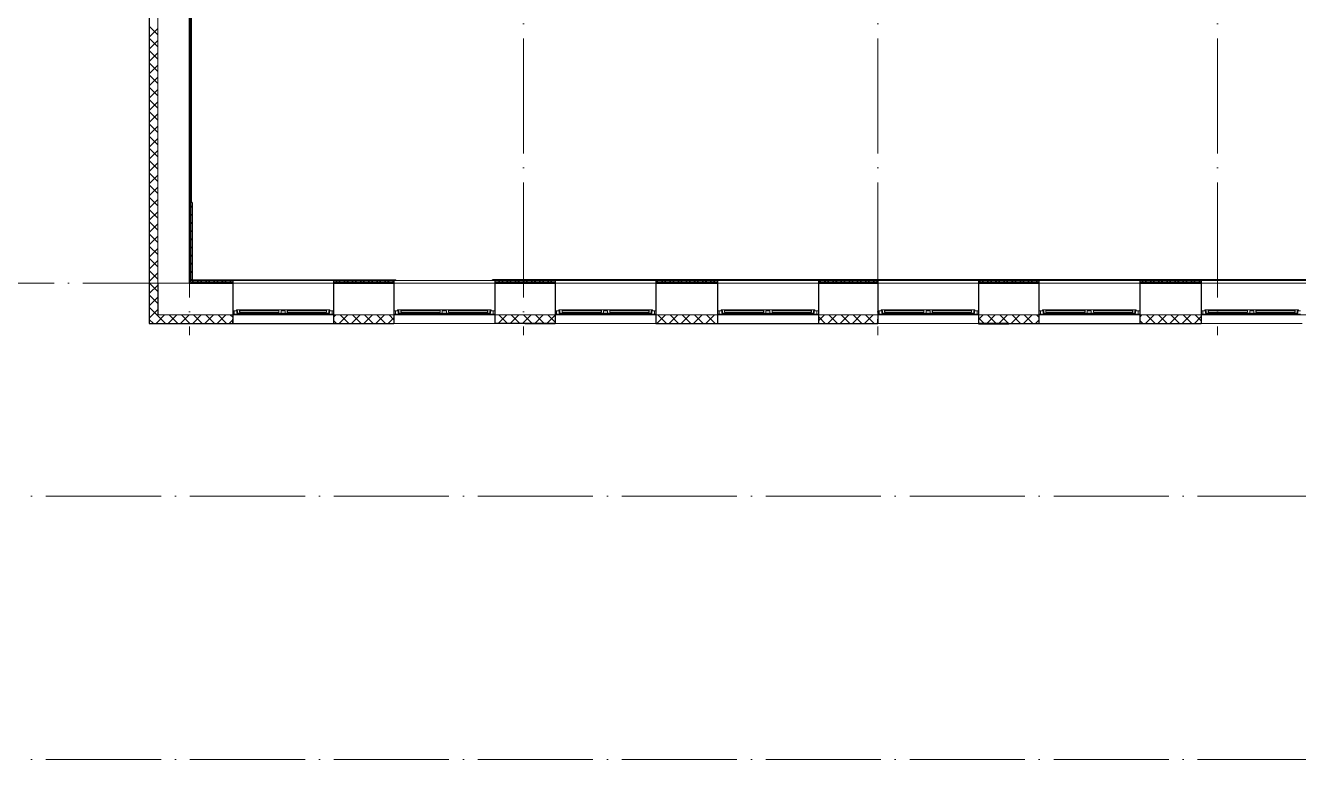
# Model space of a CAD drawing. Header units: millimetres. Extents: x -1073752 to 1436911, y -1379358 to 94781.
# Drawn here: x -1053952 to -1031845, y -999026 to -986282 of the extents above; entities that cross this region are included whole.
import ezdxf

# ---------------------------------------------------------------- set-up
doc = ezdxf.new("R2010")
doc.units = ezdxf.units.MM
doc.linetypes.add('ADSK_Линия сетки', pattern=[25, 20, -2.5, 0, -2.5])
for name, color, linetype, lineweight in [('_ Окна', 7, 'Continuous', 9), ('Ограждение', 252, 'Continuous', 9), ('Окна', 7, 'Continuous', 9), ('Оси', 252, 'Continuous', 9), ('Стены внутренние', 7, 'Continuous', 18), ('Стены наружные', 7, 'Continuous', 18), ('Стены штриховка', 7, 'Continuous', 9)]:
    doc.layers.add(name, color=color, linetype=linetype, lineweight=lineweight)

# ---------------------------------------------------------------- blocks, each defined once
blk = doc.blocks.new('2 этаж')
at = {"layer": '_ Окна', "color": 251, "true_color": 0x636466}
for p, q in [((108451, 16479), (108426, 16479)), ((108426, 16421), (108451, 16421)), ((108451, 16421), (108451, 16479)), ((108549, 16487), (108546, 16487)), ((108546, 16487), (108546, 16455)), ((108546, 16455), (108549, 16455)), ((109226, 16487), (108549, 16487)), ((108549, 16487), (108549, 16455)), ((108549, 16455), (108549, 16487)), ((108549, 16455), (109226, 16455)), ((109226, 16455), (109226, 16487)), ((109226, 16487), (109226, 16455)), ((109229, 16487), (109226, 16487)), ((109226, 16455), (109229, 16455)), ((109229, 16455), (109229, 16487)), ((109376, 16487), (109373, 16487)), ((109373, 16487), (109373, 16455)), ((109373, 16455), (109376, 16455)), ((110053, 16487), (109376, 16487)), ((109376, 16487), (109376, 16455)), ((109376, 16455), (109376, 16487)), ((109376, 16455), (110053, 16455)), ((110053, 16455), (110053, 16487)), ((110053, 16487), (110053, 16455)), ((110056, 16487), (110053, 16487)), ((110053, 16455), (110056, 16455)), ((110056, 16455), (110056, 16487)), ((110176, 16479), (110151, 16479)), ((110151, 16479), (110151, 16421)), ((110151, 16421), (110176, 16421)), ((111251, 16479), (111226, 16479)), ((111226, 16421), (111251, 16421)), ((111251, 16421), (111251, 16479)), ((111349, 16487), (111346, 16487)), ((111346, 16487), (111346, 16455)), ((111346, 16455), (111349, 16455)), ((112026, 16487), (111349, 16487)), ((111349, 16487), (111349, 16455)), ((111349, 16455), (111349, 16487)), ((111349, 16455), (112026, 16455)), ((112026, 16455), (112026, 16487)), ((112026, 16487), (112026, 16455)), ((112029, 16487), (112026, 16487)), ((112026, 16455), (112029, 16455)), ((112029, 16455), (112029, 16487)), ((112176, 16487), (112173, 16487)), ((112173, 16487), (112173, 16455)), ((112173, 16455), (112176, 16455)), ((112853, 16487), (112176, 16487)), ((112176, 16487), (112176, 16455)), ((112176, 16455), (112176, 16487)), ((112176, 16455), (112853, 16455)), ((112853, 16455), (112853, 16487)), ((112853, 16487), (112853, 16455)), ((112856, 16487), (112853, 16487)), ((112853, 16455), (112856, 16455)), ((112856, 16455), (112856, 16487)), ((112976, 16479), (112951, 16479)), ((112951, 16479), (112951, 16421)), ((112951, 16421), (112976, 16421)), ((114051, 16479), (114026, 16479)), ((114026, 16421), (114051, 16421)), ((114051, 16421), (114051, 16479)), ((114149, 16487), (114146, 16487)), ((114146, 16487), (114146, 16455)), ((114146, 16455), (114149, 16455)), ((114826, 16487), (114149, 16487)), ((114149, 16487), (114149, 16455)), ((114149, 16455), (114149, 16487)), ((114149, 16455), (114826, 16455)), ((114826, 16455), (114826, 16487)), ((114826, 16487), (114826, 16455)), ((114829, 16487), (114826, 16487)), ((114826, 16455), (114829, 16455)), ((114829, 16455), (114829, 16487)), ((114976, 16487), (114973, 16487)), ((114973, 16487), (114973, 16455)), ((114973, 16455), (114976, 16455)), ((115653, 16487), (114976, 16487)), ((114976, 16487), (114976, 16455)), ((114976, 16455), (114976, 16487)), ((114976, 16455), (115653, 16455)), ((115653, 16455), (115653, 16487)), ((115653, 16487), (115653, 16455)), ((115656, 16487), (115653, 16487)), ((115653, 16455), (115656, 16455)), ((115656, 16455), (115656, 16487)), ((115776, 16479), (115751, 16479)), ((115751, 16479), (115751, 16421)), ((115751, 16421), (115776, 16421)), ((116871, 16479), (116846, 16479)), ((116846, 16421), (116871, 16421)), ((116871, 16421), (116871, 16479)), ((116969, 16487), (116966, 16487)), ((116966, 16487), (116966, 16455)), ((116966, 16455), (116969, 16455)), ((117646, 16487), (116969, 16487)), ((116969, 16487), (116969, 16455)), ((116969, 16455), (116969, 16487)), ((116969, 16455), (117646, 16455)), ((117646, 16455), (117646, 16487)), ((117646, 16487), (117646, 16455)), ((117649, 16487), (117646, 16487)), ((117646, 16455), (117649, 16455)), ((117649, 16455), (117649, 16487)), ((117796, 16487), (117793, 16487)), ((117793, 16487), (117793, 16455)), ((117793, 16455), (117796, 16455)), ((118473, 16487), (117796, 16487)), ((117796, 16487), (117796, 16455)), ((117796, 16455), (117796, 16487)), ((117796, 16455), (118473, 16455)), ((118473, 16455), (118473, 16487)), ((118473, 16487), (118473, 16455)), ((118476, 16487), (118473, 16487)), ((118473, 16455), (118476, 16455)), ((118476, 16455), (118476, 16487)), ((118596, 16479), (118571, 16479)), ((118571, 16479), (118571, 16421)), ((118571, 16421), (118596, 16421)), ((119651, 16479), (119626, 16479)), ((119626, 16421), (119651, 16421)), ((119651, 16421), (119651, 16479)), ((119749, 16487), (119746, 16487)), ((119746, 16487), (119746, 16455)), ((119746, 16455), (119749, 16455)), ((120426, 16487), (119749, 16487)), ((119749, 16487), (119749, 16455)), ((119749, 16455), (119749, 16487)), ((119749, 16455), (120426, 16455)), ((120426, 16455), (120426, 16487)), ((120426, 16487), (120426, 16455)), ((120429, 16487), (120426, 16487)), ((120426, 16455), (120429, 16455)), ((120429, 16455), (120429, 16487)), ((120576, 16487), (120573, 16487)), ((120573, 16487), (120573, 16455)), ((120573, 16455), (120576, 16455)), ((121253, 16487), (120576, 16487)), ((120576, 16487), (120576, 16455)), ((120576, 16455), (120576, 16487)), ((120576, 16455), (121253, 16455)), ((121253, 16455), (121253, 16487)), ((121253, 16487), (121253, 16455)), ((121256, 16487), (121253, 16487)), ((121253, 16455), (121256, 16455)), ((121256, 16455), (121256, 16487)), ((121376, 16479), (121351, 16479)), ((121351, 16479), (121351, 16421)), ((121351, 16421), (121376, 16421)), ((122451, 16479), (122426, 16479)), ((122426, 16421), (122451, 16421)), ((122451, 16421), (122451, 16479)), ((122549, 16487), (122546, 16487)), ((122546, 16487), (122546, 16455)), ((122546, 16455), (122549, 16455)), ((123226, 16487), (122549, 16487)), ((122549, 16487), (122549, 16455)), ((122549, 16455), (122549, 16487)), ((122549, 16455), (123226, 16455)), ((123226, 16455), (123226, 16487)), ((123226, 16487), (123226, 16455)), ((123229, 16487), (123226, 16487)), ((123226, 16455), (123229, 16455)), ((123229, 16455), (123229, 16487)), ((123376, 16487), (123373, 16487)), ((123373, 16487), (123373, 16455)), ((123373, 16455), (123376, 16455)), ((124053, 16487), (123376, 16487)), ((123376, 16487), (123376, 16455)), ((123376, 16455), (123376, 16487)), ((123376, 16455), (124053, 16455)), ((124053, 16455), (124053, 16487)), ((124053, 16487), (124053, 16455)), ((124056, 16487), (124053, 16487)), ((124053, 16455), (124056, 16455)), ((124056, 16455), (124056, 16487)), ((124176, 16479), (124151, 16479)), ((124151, 16479), (124151, 16421)), ((124151, 16421), (124176, 16421)), ((125271, 16479), (125246, 16479)), ((125246, 16421), (125271, 16421)), ((125271, 16421), (125271, 16479)), ((125369, 16487), (125366, 16487)), ((125366, 16487), (125366, 16455)), ((125366, 16455), (125369, 16455)), ((126046, 16487), (125369, 16487)), ((125369, 16487), (125369, 16455)), ((125369, 16455), (125369, 16487)), ((125369, 16455), (126046, 16455)), ((126046, 16455), (126046, 16487)), ((126046, 16487), (126046, 16455)), ((126049, 16487), (126046, 16487)), ((126046, 16455), (126049, 16455)), ((126049, 16455), (126049, 16487)), ((126196, 16487), (126193, 16487)), ((126193, 16487), (126193, 16455)), ((126193, 16455), (126196, 16455)), ((126873, 16487), (126196, 16487)), ((126196, 16487), (126196, 16455)), ((126196, 16455), (126196, 16487)), ((126196, 16455), (126873, 16455)), ((126873, 16455), (126873, 16487)), ((126873, 16487), (126873, 16455)), ((126876, 16487), (126873, 16487)), ((126873, 16455), (126876, 16455)), ((126876, 16455), (126876, 16487))]:
    blk.add_line(p, q, dxfattribs=at)
at = {"layer": '_ Окна', "color": 251, "lineweight": 18, "true_color": 0x636466}
for p, q in [((108489, 16479), (108451, 16479)), ((108451, 16479), (108451, 16421)), ((108451, 16421), (108510, 16421)), ((108545, 16496), (108489, 16496)), ((108489, 16496), (108489, 16479)), ((108489, 16479), (108509, 16479)), ((108497, 16438), (108497, 16479)), ((108509, 16438), (108497, 16438)), ((108509, 16479), (108509, 16438)), ((108509, 16438), (108559, 16438)), ((108510, 16421), (108515, 16438)), ((108546, 16495), (108545, 16496)), ((108547, 16496), (108546, 16495)), ((108546, 16455), (108546, 16487)), ((108546, 16487), (108564, 16487)), ((108564, 16455), (108546, 16455)), ((108562, 16496), (108547, 16496)), ((108559, 16438), (108564, 16455)), ((108564, 16487), (108562, 16496)), ((109213, 16496), (109211, 16487)), ((109211, 16487), (109229, 16487)), ((109229, 16455), (109211, 16455)), ((109211, 16455), (109216, 16438)), ((109228, 16496), (109213, 16496)), ((109216, 16438), (109266, 16438)), ((109229, 16495), (109228, 16496)), ((109230, 16496), (109229, 16495)), ((109229, 16487), (109229, 16455)), ((109286, 16496), (109230, 16496)), ((109266, 16438), (109266, 16479)), ((109266, 16479), (109286, 16479)), ((109286, 16479), (109286, 16496)), ((109372, 16496), (109316, 16496)), ((109316, 16496), (109316, 16479)), ((109316, 16479), (109336, 16479)), ((109336, 16479), (109336, 16438)), ((109336, 16438), (109386, 16438)), ((109373, 16495), (109372, 16496)), ((109374, 16496), (109373, 16495)), ((109373, 16455), (109373, 16487)), ((109373, 16487), (109391, 16487)), ((109391, 16455), (109373, 16455)), ((109389, 16496), (109374, 16496)), ((109386, 16438), (109391, 16455)), ((109391, 16487), (109389, 16496)), ((110040, 16496), (110038, 16487)), ((110038, 16487), (110056, 16487)), ((110056, 16455), (110038, 16455)), ((110038, 16455), (110043, 16438)), ((110055, 16496), (110040, 16496)), ((110043, 16438), (110093, 16438)), ((110056, 16495), (110055, 16496)), ((110057, 16496), (110056, 16495)), ((110056, 16487), (110056, 16455)), ((110113, 16496), (110057, 16496)), ((110087, 16438), (110092, 16421)), ((110092, 16421), (110151, 16421)), ((110093, 16438), (110093, 16479)), ((110093, 16479), (110113, 16479)), ((110105, 16438), (110093, 16438)), ((110105, 16479), (110105, 16438)), ((110113, 16479), (110113, 16496)), ((110151, 16479), (110113, 16479)), ((110151, 16421), (110151, 16479)), ((111289, 16479), (111251, 16479)), ((111251, 16479), (111251, 16421)), ((111251, 16421), (111310, 16421)), ((111345, 16496), (111289, 16496)), ((111289, 16496), (111289, 16479)), ((111289, 16479), (111309, 16479)), ((111297, 16438), (111297, 16479)), ((111309, 16438), (111297, 16438)), ((111309, 16479), (111309, 16438)), ((111309, 16438), (111359, 16438)), ((111310, 16421), (111315, 16438)), ((111346, 16495), (111345, 16496)), ((111347, 16496), (111346, 16495)), ((111346, 16455), (111346, 16487)), ((111346, 16487), (111364, 16487)), ((111364, 16455), (111346, 16455)), ((111362, 16496), (111347, 16496)), ((111359, 16438), (111364, 16455)), ((111364, 16487), (111362, 16496)), ((112013, 16496), (112011, 16487)), ((112011, 16487), (112029, 16487)), ((112029, 16455), (112011, 16455)), ((112011, 16455), (112016, 16438)), ((112028, 16496), (112013, 16496)), ((112016, 16438), (112066, 16438)), ((112029, 16495), (112028, 16496)), ((112030, 16496), (112029, 16495)), ((112029, 16487), (112029, 16455)), ((112086, 16496), (112030, 16496)), ((112066, 16438), (112066, 16479)), ((112066, 16479), (112086, 16479)), ((112086, 16479), (112086, 16496)), ((112172, 16496), (112116, 16496)), ((112116, 16496), (112116, 16479)), ((112116, 16479), (112136, 16479)), ((112136, 16479), (112136, 16438)), ((112136, 16438), (112186, 16438)), ((112173, 16495), (112172, 16496)), ((112174, 16496), (112173, 16495)), ((112173, 16455), (112173, 16487)), ((112173, 16487), (112191, 16487)), ((112191, 16455), (112173, 16455)), ((112189, 16496), (112174, 16496)), ((112186, 16438), (112191, 16455)), ((112191, 16487), (112189, 16496)), ((112840, 16496), (112838, 16487)), ((112838, 16487), (112856, 16487)), ((112856, 16455), (112838, 16455)), ((112838, 16455), (112843, 16438)), ((112855, 16496), (112840, 16496)), ((112843, 16438), (112893, 16438)), ((112856, 16495), (112855, 16496)), ((112857, 16496), (112856, 16495)), ((112856, 16487), (112856, 16455)), ((112913, 16496), (112857, 16496)), ((112887, 16438), (112892, 16421)), ((112892, 16421), (112951, 16421)), ((112893, 16438), (112893, 16479)), ((112893, 16479), (112913, 16479)), ((112905, 16438), (112893, 16438)), ((112905, 16479), (112905, 16438)), ((112913, 16479), (112913, 16496)), ((112951, 16479), (112913, 16479)), ((112951, 16421), (112951, 16479)), ((114089, 16479), (114051, 16479)), ((114051, 16479), (114051, 16421)), ((114051, 16421), (114110, 16421)), ((114145, 16496), (114089, 16496)), ((114089, 16496), (114089, 16479)), ((114089, 16479), (114109, 16479)), ((114097, 16438), (114097, 16479)), ((114109, 16438), (114097, 16438)), ((114109, 16479), (114109, 16438)), ((114109, 16438), (114159, 16438)), ((114110, 16421), (114115, 16438)), ((114146, 16495), (114145, 16496)), ((114147, 16496), (114146, 16495)), ((114146, 16455), (114146, 16487)), ((114146, 16487), (114164, 16487)), ((114164, 16455), (114146, 16455)), ((114162, 16496), (114147, 16496)), ((114159, 16438), (114164, 16455)), ((114164, 16487), (114162, 16496)), ((114813, 16496), (114811, 16487)), ((114811, 16487), (114829, 16487)), ((114829, 16455), (114811, 16455)), ((114811, 16455), (114816, 16438)), ((114828, 16496), (114813, 16496)), ((114816, 16438), (114866, 16438)), ((114829, 16495), (114828, 16496)), ((114830, 16496), (114829, 16495)), ((114829, 16487), (114829, 16455)), ((114886, 16496), (114830, 16496)), ((114866, 16438), (114866, 16479)), ((114866, 16479), (114886, 16479)), ((114886, 16479), (114886, 16496)), ((114972, 16496), (114916, 16496)), ((114916, 16496), (114916, 16479)), ((114916, 16479), (114936, 16479)), ((114936, 16479), (114936, 16438)), ((114936, 16438), (114986, 16438)), ((114973, 16495), (114972, 16496)), ((114974, 16496), (114973, 16495)), ((114973, 16455), (114973, 16487)), ((114973, 16487), (114991, 16487)), ((114991, 16455), (114973, 16455)), ((114989, 16496), (114974, 16496)), ((114986, 16438), (114991, 16455)), ((114991, 16487), (114989, 16496)), ((115640, 16496), (115638, 16487)), ((115638, 16487), (115656, 16487)), ((115656, 16455), (115638, 16455)), ((115638, 16455), (115643, 16438)), ((115655, 16496), (115640, 16496)), ((115643, 16438), (115693, 16438)), ((115656, 16495), (115655, 16496)), ((115657, 16496), (115656, 16495)), ((115656, 16487), (115656, 16455)), ((115713, 16496), (115657, 16496)), ((115687, 16438), (115692, 16421)), ((115692, 16421), (115751, 16421)), ((115693, 16438), (115693, 16479)), ((115693, 16479), (115713, 16479)), ((115705, 16438), (115693, 16438)), ((115705, 16479), (115705, 16438)), ((115713, 16479), (115713, 16496)), ((115751, 16479), (115713, 16479)), ((115751, 16421), (115751, 16479)), ((116909, 16479), (116871, 16479)), ((116871, 16479), (116871, 16421)), ((116871, 16421), (116930, 16421)), ((116965, 16496), (116909, 16496)), ((116909, 16496), (116909, 16479)), ((116909, 16479), (116929, 16479)), ((116917, 16438), (116917, 16479)), ((116929, 16438), (116917, 16438)), ((116929, 16479), (116929, 16438)), ((116929, 16438), (116979, 16438)), ((116930, 16421), (116935, 16438)), ((116966, 16495), (116965, 16496)), ((116967, 16496), (116966, 16495)), ((116966, 16455), (116966, 16487)), ((116966, 16487), (116984, 16487)), ((116984, 16455), (116966, 16455)), ((116982, 16496), (116967, 16496)), ((116979, 16438), (116984, 16455)), ((116984, 16487), (116982, 16496)), ((117633, 16496), (117631, 16487)), ((117631, 16487), (117649, 16487)), ((117649, 16455), (117631, 16455)), ((117631, 16455), (117636, 16438)), ((117648, 16496), (117633, 16496)), ((117636, 16438), (117686, 16438)), ((117649, 16495), (117648, 16496)), ((117650, 16496), (117649, 16495)), ((117649, 16487), (117649, 16455)), ((117706, 16496), (117650, 16496)), ((117686, 16438), (117686, 16479)), ((117686, 16479), (117706, 16479)), ((117706, 16479), (117706, 16496)), ((117792, 16496), (117736, 16496)), ((117736, 16496), (117736, 16479)), ((117736, 16479), (117756, 16479)), ((117756, 16479), (117756, 16438)), ((117756, 16438), (117806, 16438)), ((117793, 16495), (117792, 16496)), ((117794, 16496), (117793, 16495)), ((117793, 16455), (117793, 16487)), ((117793, 16487), (117811, 16487)), ((117811, 16455), (117793, 16455)), ((117809, 16496), (117794, 16496)), ((117806, 16438), (117811, 16455)), ((117811, 16487), (117809, 16496)), ((118460, 16496), (118458, 16487)), ((118458, 16487), (118476, 16487)), ((118476, 16455), (118458, 16455)), ((118458, 16455), (118463, 16438)), ((118475, 16496), (118460, 16496)), ((118463, 16438), (118513, 16438)), ((118476, 16495), (118475, 16496)), ((118477, 16496), (118476, 16495)), ((118476, 16487), (118476, 16455)), ((118533, 16496), (118477, 16496)), ((118507, 16438), (118512, 16421)), ((118512, 16421), (118571, 16421)), ((118513, 16438), (118513, 16479)), ((118513, 16479), (118533, 16479)), ((118525, 16438), (118513, 16438)), ((118525, 16479), (118525, 16438)), ((118533, 16479), (118533, 16496)), ((118571, 16479), (118533, 16479)), ((118571, 16421), (118571, 16479)), ((119689, 16479), (119651, 16479)), ((119651, 16479), (119651, 16421)), ((119651, 16421), (119710, 16421)), ((119745, 16496), (119689, 16496)), ((119689, 16496), (119689, 16479)), ((119689, 16479), (119709, 16479)), ((119697, 16438), (119697, 16479)), ((119709, 16438), (119697, 16438)), ((119709, 16479), (119709, 16438)), ((119709, 16438), (119759, 16438)), ((119710, 16421), (119715, 16438)), ((119746, 16495), (119745, 16496)), ((119747, 16496), (119746, 16495)), ((119746, 16455), (119746, 16487)), ((119746, 16487), (119764, 16487)), ((119764, 16455), (119746, 16455)), ((119762, 16496), (119747, 16496)), ((119759, 16438), (119764, 16455)), ((119764, 16487), (119762, 16496)), ((120413, 16496), (120411, 16487)), ((120411, 16487), (120429, 16487)), ((120429, 16455), (120411, 16455)), ((120411, 16455), (120416, 16438)), ((120428, 16496), (120413, 16496)), ((120416, 16438), (120466, 16438)), ((120429, 16495), (120428, 16496)), ((120430, 16496), (120429, 16495)), ((120429, 16487), (120429, 16455)), ((120486, 16496), (120430, 16496)), ((120466, 16438), (120466, 16479)), ((120466, 16479), (120486, 16479)), ((120486, 16479), (120486, 16496)), ((120572, 16496), (120516, 16496)), ((120516, 16496), (120516, 16479)), ((120516, 16479), (120536, 16479)), ((120536, 16479), (120536, 16438)), ((120536, 16438), (120586, 16438)), ((120573, 16495), (120572, 16496)), ((120574, 16496), (120573, 16495)), ((120573, 16455), (120573, 16487)), ((120573, 16487), (120591, 16487)), ((120591, 16455), (120573, 16455)), ((120589, 16496), (120574, 16496)), ((120586, 16438), (120591, 16455)), ((120591, 16487), (120589, 16496)), ((121240, 16496), (121238, 16487)), ((121238, 16487), (121256, 16487)), ((121256, 16455), (121238, 16455)), ((121238, 16455), (121243, 16438)), ((121255, 16496), (121240, 16496)), ((121243, 16438), (121293, 16438)), ((121256, 16495), (121255, 16496)), ((121257, 16496), (121256, 16495)), ((121256, 16487), (121256, 16455)), ((121313, 16496), (121257, 16496)), ((121287, 16438), (121292, 16421)), ((121292, 16421), (121351, 16421)), ((121293, 16438), (121293, 16479)), ((121293, 16479), (121313, 16479)), ((121305, 16438), (121293, 16438)), ((121305, 16479), (121305, 16438)), ((121313, 16479), (121313, 16496)), ((121351, 16479), (121313, 16479)), ((121351, 16421), (121351, 16479)), ((122489, 16479), (122451, 16479)), ((122451, 16479), (122451, 16421)), ((122451, 16421), (122510, 16421)), ((122545, 16496), (122489, 16496)), ((122489, 16496), (122489, 16479)), ((122489, 16479), (122509, 16479)), ((122497, 16438), (122497, 16479)), ((122509, 16438), (122497, 16438)), ((122509, 16479), (122509, 16438)), ((122509, 16438), (122559, 16438)), ((122510, 16421), (122515, 16438)), ((122546, 16495), (122545, 16496)), ((122547, 16496), (122546, 16495)), ((122546, 16455), (122546, 16487)), ((122546, 16487), (122564, 16487)), ((122564, 16455), (122546, 16455)), ((122562, 16496), (122547, 16496)), ((122559, 16438), (122564, 16455)), ((122564, 16487), (122562, 16496)), ((123213, 16496), (123211, 16487)), ((123211, 16487), (123229, 16487)), ((123229, 16455), (123211, 16455)), ((123211, 16455), (123216, 16438)), ((123228, 16496), (123213, 16496)), ((123216, 16438), (123266, 16438)), ((123229, 16495), (123228, 16496)), ((123230, 16496), (123229, 16495)), ((123229, 16487), (123229, 16455)), ((123286, 16496), (123230, 16496)), ((123266, 16438), (123266, 16479)), ((123266, 16479), (123286, 16479)), ((123286, 16479), (123286, 16496)), ((123372, 16496), (123316, 16496)), ((123316, 16496), (123316, 16479)), ((123316, 16479), (123336, 16479)), ((123336, 16479), (123336, 16438)), ((123336, 16438), (123386, 16438)), ((123373, 16495), (123372, 16496)), ((123374, 16496), (123373, 16495)), ((123373, 16455), (123373, 16487)), ((123373, 16487), (123391, 16487)), ((123391, 16455), (123373, 16455)), ((123389, 16496), (123374, 16496)), ((123386, 16438), (123391, 16455)), ((123391, 16487), (123389, 16496)), ((124040, 16496), (124038, 16487)), ((124038, 16487), (124056, 16487)), ((124056, 16455), (124038, 16455)), ((124038, 16455), (124043, 16438)), ((124055, 16496), (124040, 16496)), ((124043, 16438), (124093, 16438)), ((124056, 16495), (124055, 16496)), ((124057, 16496), (124056, 16495)), ((124056, 16487), (124056, 16455)), ((124113, 16496), (124057, 16496)), ((124087, 16438), (124092, 16421)), ((124092, 16421), (124151, 16421)), ((124093, 16438), (124093, 16479)), ((124093, 16479), (124113, 16479)), ((124105, 16438), (124093, 16438)), ((124105, 16479), (124105, 16438)), ((124113, 16479), (124113, 16496)), ((124151, 16479), (124113, 16479)), ((124151, 16421), (124151, 16479)), ((125309, 16479), (125271, 16479)), ((125271, 16479), (125271, 16421)), ((125271, 16421), (125330, 16421)), ((125365, 16496), (125309, 16496)), ((125309, 16496), (125309, 16479)), ((125309, 16479), (125329, 16479)), ((125317, 16438), (125317, 16479)), ((125329, 16438), (125317, 16438)), ((125329, 16479), (125329, 16438)), ((125329, 16438), (125379, 16438)), ((125330, 16421), (125335, 16438)), ((125366, 16495), (125365, 16496)), ((125367, 16496), (125366, 16495)), ((125366, 16455), (125366, 16487)), ((125366, 16487), (125384, 16487)), ((125384, 16455), (125366, 16455)), ((125382, 16496), (125367, 16496)), ((125379, 16438), (125384, 16455)), ((125384, 16487), (125382, 16496)), ((126033, 16496), (126031, 16487)), ((126031, 16487), (126049, 16487)), ((126049, 16455), (126031, 16455)), ((126031, 16455), (126036, 16438)), ((126048, 16496), (126033, 16496)), ((126036, 16438), (126086, 16438)), ((126049, 16495), (126048, 16496)), ((126050, 16496), (126049, 16495)), ((126049, 16487), (126049, 16455)), ((126106, 16496), (126050, 16496)), ((126086, 16438), (126086, 16479)), ((126086, 16479), (126106, 16479)), ((126106, 16479), (126106, 16496)), ((126192, 16496), (126136, 16496)), ((126136, 16496), (126136, 16479)), ((126136, 16479), (126156, 16479)), ((126156, 16479), (126156, 16438)), ((126156, 16438), (126206, 16438)), ((126193, 16495), (126192, 16496)), ((126194, 16496), (126193, 16495)), ((126193, 16455), (126193, 16487)), ((126193, 16487), (126211, 16487)), ((126211, 16455), (126193, 16455)), ((126209, 16496), (126194, 16496)), ((126206, 16438), (126211, 16455)), ((126211, 16487), (126209, 16496)), ((126860, 16496), (126858, 16487)), ((126858, 16487), (126876, 16487)), ((126876, 16455), (126858, 16455)), ((126858, 16455), (126863, 16438)), ((126875, 16496), (126860, 16496)), ((126863, 16438), (126913, 16438)), ((126876, 16495), (126875, 16496)), ((126877, 16496), (126876, 16495)), ((126876, 16487), (126876, 16455)), ((126933, 16496), (126877, 16496)), ((126907, 16438), (126912, 16421)), ((126912, 16421), (126971, 16421)), ((126913, 16438), (126913, 16479)), ((126913, 16479), (126933, 16479)), ((126925, 16438), (126913, 16438)), ((126925, 16479), (126925, 16438)), ((126933, 16479), (126933, 16496)), ((126971, 16479), (126933, 16479))]:
    blk.add_line(p, q, dxfattribs=at)
at = {"layer": 'Ограждение', "color": 251, "true_color": 0x636466}
blk.add_line((107711, 18361), (107711, 21561), dxfattribs=at)
at = {"layer": 'Окна', "color": 251, "true_color": 0x636466}
for p, q in [((108510, 16421), (110092, 16421)), ((108547, 16496), (108545, 16496)), ((108559, 16438), (109216, 16438)), ((109213, 16496), (108562, 16496)), ((109230, 16496), (109228, 16496)), ((109336, 16438), (109266, 16438)), ((109286, 16496), (109316, 16496)), ((109316, 16479), (109286, 16479)), ((109374, 16496), (109372, 16496)), ((109386, 16438), (110043, 16438)), ((110040, 16496), (109389, 16496)), ((110057, 16496), (110055, 16496)), ((111310, 16421), (112892, 16421)), ((111347, 16496), (111345, 16496)), ((111359, 16438), (112016, 16438)), ((112013, 16496), (111362, 16496)), ((112030, 16496), (112028, 16496)), ((112136, 16438), (112066, 16438)), ((112086, 16496), (112116, 16496)), ((112116, 16479), (112086, 16479)), ((112174, 16496), (112172, 16496)), ((112186, 16438), (112843, 16438)), ((112840, 16496), (112189, 16496)), ((112857, 16496), (112855, 16496)), ((114110, 16421), (115692, 16421)), ((114147, 16496), (114145, 16496)), ((114159, 16438), (114816, 16438)), ((114813, 16496), (114162, 16496)), ((114830, 16496), (114828, 16496)), ((114936, 16438), (114866, 16438)), ((114886, 16496), (114916, 16496)), ((114916, 16479), (114886, 16479)), ((114974, 16496), (114972, 16496)), ((114986, 16438), (115643, 16438)), ((115640, 16496), (114989, 16496)), ((115657, 16496), (115655, 16496)), ((116930, 16421), (118512, 16421)), ((116967, 16496), (116965, 16496)), ((116979, 16438), (117636, 16438)), ((117633, 16496), (116982, 16496)), ((117650, 16496), (117648, 16496)), ((117756, 16438), (117686, 16438)), ((117706, 16496), (117736, 16496)), ((117736, 16479), (117706, 16479)), ((117794, 16496), (117792, 16496)), ((117806, 16438), (118463, 16438)), ((118460, 16496), (117809, 16496)), ((118477, 16496), (118475, 16496)), ((119710, 16421), (121292, 16421)), ((119747, 16496), (119745, 16496)), ((119759, 16438), (120416, 16438)), ((120413, 16496), (119762, 16496)), ((120430, 16496), (120428, 16496)), ((120536, 16438), (120466, 16438)), ((120486, 16496), (120516, 16496)), ((120516, 16479), (120486, 16479)), ((120574, 16496), (120572, 16496)), ((120586, 16438), (121243, 16438)), ((121240, 16496), (120589, 16496)), ((121257, 16496), (121255, 16496)), ((122510, 16421), (124092, 16421)), ((122547, 16496), (122545, 16496)), ((122559, 16438), (123216, 16438)), ((123213, 16496), (122562, 16496)), ((123230, 16496), (123228, 16496)), ((123336, 16438), (123266, 16438)), ((123286, 16496), (123316, 16496)), ((123316, 16479), (123286, 16479)), ((123374, 16496), (123372, 16496)), ((123386, 16438), (124043, 16438)), ((124040, 16496), (123389, 16496)), ((124057, 16496), (124055, 16496)), ((125330, 16421), (126912, 16421)), ((125367, 16496), (125365, 16496)), ((125379, 16438), (126036, 16438)), ((126033, 16496), (125382, 16496)), ((126050, 16496), (126048, 16496)), ((126156, 16438), (126086, 16438)), ((126106, 16496), (126136, 16496)), ((126136, 16479), (126106, 16479)), ((126194, 16496), (126192, 16496)), ((126206, 16438), (126863, 16438)), ((126860, 16496), (126209, 16496)), ((126877, 16496), (126875, 16496))]:
    blk.add_line(p, q, dxfattribs=at)
at = {"layer": 'Оси', "color": 251, "linetype": 'ADSK_Линия сетки', "ltscale": 100, "true_color": 0x636466}
for p, q in [((107676, 33711), (107676, 16057)), ((113476, 33711), (113476, 16057)), ((119626, 33711), (119626, 16057)), ((125526, 33711), (125526, 16057)), ((165326, 16961), (93604, 16961)), ((139683, 13261), (93566, 13261)), ((139683, 8691), (93566, 8691))]:
    blk.add_line(p, q, dxfattribs=at)
at = {"layer": 'Стены внутренние', "color": 251, "lineweight": 30, "true_color": 0x636466}
for p, q in [((106974, 29063), (106974, 16259)), ((107126, 16961), (107126, 16411)), ((107676, 16961), (108426, 16961)), ((107676, 16961), (107676, 16961)), ((108426, 16961), (108426, 16259)), ((110176, 16961), (111226, 16961)), ((110176, 16961), (110176, 16259)), ((111226, 16961), (111226, 16259)), ((112976, 16961), (114026, 16961)), ((112976, 16961), (112976, 16259)), ((114026, 16961), (114026, 16259)), ((115776, 16961), (116846, 16961)), ((115776, 16961), (115776, 16259)), ((116846, 16961), (116846, 16259)), ((118596, 16961), (119626, 16961)), ((118596, 16961), (118596, 16259)), ((119626, 16961), (119626, 16259)), ((121376, 16961), (122426, 16961)), ((121376, 16961), (121376, 16259)), ((122426, 16961), (122426, 16259)), ((124176, 16961), (125246, 16961)), ((124176, 16961), (124176, 16259)), ((125246, 16961), (125246, 16259)), ((106974, 16259), (108426, 16259)), ((110176, 16259), (111226, 16259)), ((114026, 16259), (112976, 16259)), ((115776, 16259), (116846, 16259)), ((118596, 16259), (119626, 16259)), ((121376, 16259), (122426, 16259)), ((124176, 16259), (125246, 16259))]:
    blk.add_line(p, q, dxfattribs=at)
at = {"layer": 'Стены внутренние', "color": 251, "true_color": 0x636466}
for p, q in [((107126, 28911), (107126, 16961)), ((108426, 16961), (110176, 16961)), ((111226, 16961), (112976, 16961)), ((114026, 16961), (115776, 16961)), ((116846, 16961), (118596, 16961)), ((119626, 16961), (121376, 16961)), ((122426, 16961), (124176, 16961)), ((125246, 16961), (126996, 16961)), ((114026, 16411), (107126, 16411)), ((119626, 16411), (114027, 16411)), ((122426, 16411), (119632, 16411)), ((130724, 16411), (122431, 16411)), ((110176, 16259), (108426, 16259)), ((112976, 16259), (111226, 16259)), ((115776, 16259), (114026, 16259)), ((118596, 16259), (116846, 16259)), ((121376, 16259), (119626, 16259)), ((124176, 16259), (122426, 16259)), ((126996, 16259), (125246, 16259))]:
    blk.add_line(p, q, dxfattribs=at)
at = {"layer": 'Стены внутренние', "color": 251, "linetype": 'Continuous', "lineweight": 9, "true_color": 0x636466}
for p, q in [((107126, 21274), (106976, 21424)), ((106976, 21234), (107126, 21384)), ((107126, 21062), (106976, 21212)), ((106976, 21021), (107126, 21171)), ((107126, 20850), (106976, 21000)), ((106976, 20809), (107126, 20959)), ((107126, 20638), (106976, 20788)), ((106976, 20597), (107126, 20747)), ((107126, 20425), (106976, 20575)), ((106976, 20512), (106974, 20508)), ((106976, 20385), (107126, 20535)), ((107126, 20213), (106976, 20363)), ((106976, 20173), (107126, 20323)), ((107126, 20001), (106976, 20151)), ((106976, 19961), (107126, 20111)), ((107126, 19789), (106976, 19939)), ((106976, 19749), (107126, 19899)), ((107126, 19577), (106976, 19727)), ((106976, 19536), (107126, 19686)), ((107126, 19365), (106976, 19515)), ((106976, 19324), (107126, 19474)), ((106976, 19279), (106974, 19282)), ((107126, 19153), (106976, 19303)), ((106976, 19112), (107126, 19262)), ((107126, 18941), (106976, 19091)), ((106976, 19076), (106976, 19076)), ((106976, 18900), (107126, 19050)), ((107126, 18728), (106976, 18878)), ((106976, 18688), (107126, 18838)), ((107126, 18516), (106976, 18666)), ((106976, 18476), (107126, 18626)), ((107126, 18304), (106976, 18454)), ((106976, 18264), (107126, 18414)), ((107126, 18092), (106976, 18242)), ((106976, 18052), (107126, 18202)), ((107126, 17880), (106976, 18030)), ((106976, 17839), (107126, 17989)), ((107126, 17668), (106976, 17818)), ((106976, 17627), (107126, 17777)), ((107126, 17456), (106976, 17606)), ((106976, 17415), (107126, 17565)), ((107126, 17243), (106976, 17393)), ((106976, 17203), (107126, 17353)), ((106976, 17044), (106974, 17047)), ((107126, 17031), (106976, 17181)), ((106976, 16991), (107126, 17141)), ((107126, 16819), (106976, 16969)), ((106976, 16779), (107126, 16929)), ((107126, 16607), (106976, 16757)), ((106976, 16567), (107126, 16717)), ((107126, 16395), (106976, 16545)), ((106976, 16355), (107126, 16505)), ((107126, 16292), (107244, 16411)), ((107260, 16261), (107126, 16395)), ((107307, 16261), (107457, 16411)), ((107472, 16261), (107322, 16411)), ((107519, 16261), (107669, 16411)), ((107684, 16261), (107534, 16411)), ((107731, 16261), (107881, 16411)), ((107897, 16261), (107747, 16411)), ((107943, 16261), (108093, 16411)), ((108109, 16261), (107959, 16411)), ((108155, 16261), (108305, 16411)), ((108321, 16261), (108171, 16411)), ((108426, 16368), (108383, 16411)), ((110176, 16373), (110214, 16411)), ((110276, 16261), (110426, 16411)), ((110442, 16261), (110292, 16411)), ((110488, 16261), (110638, 16411)), ((110654, 16261), (110504, 16411)), ((110701, 16261), (110851, 16411)), ((110866, 16261), (110716, 16411)), ((110913, 16261), (111063, 16411)), ((111079, 16261), (110929, 16411)), ((111125, 16261), (111226, 16362)), ((111224, 16327), (111141, 16411)), ((113034, 16261), (113184, 16411)), ((113200, 16261), (113050, 16411)), ((113246, 16261), (113396, 16411)), ((113412, 16261), (113262, 16411)), ((113458, 16261), (113608, 16411)), ((113624, 16261), (113474, 16411)), ((113670, 16261), (113820, 16411)), ((113836, 16261), (113686, 16411)), ((113883, 16261), (114026, 16404)), ((114024, 16285), (113898, 16411)), ((115792, 16261), (115942, 16411)), ((115958, 16261), (115808, 16411)), ((116004, 16261), (116154, 16411)), ((116170, 16261), (116020, 16411)), ((116216, 16261), (116366, 16411)), ((116382, 16261), (116232, 16411)), ((116428, 16261), (116578, 16411)), ((116594, 16261), (116444, 16411)), ((116640, 16261), (116790, 16411)), ((116806, 16261), (116656, 16411)), ((118715, 16261), (118596, 16380)), ((118598, 16309), (118700, 16411)), ((118762, 16261), (118912, 16411)), ((118927, 16261), (118777, 16411)), ((118974, 16261), (119124, 16411)), ((119140, 16261), (118990, 16411)), ((119186, 16261), (119336, 16411)), ((119352, 16261), (119202, 16411)), ((119398, 16261), (119548, 16411)), ((119564, 16261), (119414, 16411)), ((119626, 16411), (119626, 16411)), ((121378, 16332), (121457, 16411)), ((121519, 16261), (121669, 16411)), ((121685, 16261), (121535, 16411)), ((121731, 16261), (121881, 16411)), ((121897, 16261), (121747, 16411)), ((121944, 16261), (122094, 16411)), ((122109, 16261), (121959, 16411)), ((122156, 16261), (122306, 16411)), ((122322, 16261), (122172, 16411)), ((122426, 16368), (122384, 16411)), ((124176, 16372), (124215, 16411)), ((124277, 16261), (124427, 16411)), ((124443, 16261), (124293, 16411)), ((124489, 16261), (124639, 16411)), ((124655, 16261), (124505, 16411)), ((124701, 16261), (124851, 16411)), ((124867, 16261), (124717, 16411)), ((124913, 16261), (125063, 16411)), ((125079, 16261), (124929, 16411)), ((125126, 16261), (125246, 16381)), ((125244, 16308), (125141, 16411)), ((107048, 16261), (106976, 16333)), ((107094, 16261), (107126, 16292)), ((107429, 16259), (107428, 16261)), ((107572, 16261), (107572, 16260)), ((107807, 16261), (107805, 16259)), ((108367, 16261), (108424, 16318)), ((110230, 16261), (110178, 16313)), ((110245, 16259), (110244, 16261)), ((110270, 16261), (110269, 16259)), ((110622, 16261), (110621, 16259)), ((112988, 16261), (112978, 16270)), ((113086, 16261), (113085, 16259)), ((114024, 16332), (114026, 16332)), ((115902, 16261), (115902, 16261)), ((118600, 16261), (118599, 16259)), ((119396, 16259), (119394, 16261)), ((119421, 16261), (119420, 16259)), ((119610, 16261), (119624, 16275)), ((121473, 16261), (121376, 16358)), ((121415, 16261), (121414, 16259)), ((122237, 16261), (122236, 16259)), ((122368, 16261), (122424, 16317)), ((124178, 16307), (124176, 16310)), ((124231, 16261), (124178, 16313)), ((124675, 16259), (124674, 16261)), ((125052, 16261), (125051, 16259))]:
    blk.add_line(p, q, dxfattribs=at)
at = {"layer": 'Стены наружные', "color": 251, "lineweight": 30, "true_color": 0x636466}
for p, q in [((107676, 16961), (107676, 28361)), ((107691, 21561), (107691, 16976)), ((107691, 16976), (107691, 18361)), ((107721, 18361), (107691, 18361)), ((107721, 18361), (107721, 17016)), ((107676, 16961), (108426, 16961)), ((107721, 17016), (111256, 17016)), ((107721, 17011), (107721, 17006)), ((111256, 17011), (107721, 17011)), ((107721, 17006), (108426, 17006)), ((108426, 17006), (108426, 16961)), ((110176, 17006), (111226, 17006)), ((110176, 17006), (110176, 16961)), ((110176, 16961), (111226, 16961)), ((111226, 17006), (111226, 16961)), ((111256, 17011), (111256, 17016)), ((130071, 17016), (112936, 17016)), ((112936, 17011), (112936, 17016)), ((112936, 17011), (130071, 17011)), ((112976, 17006), (114026, 17006)), ((112976, 17006), (112976, 16961)), ((114026, 16961), (112976, 16961)), ((114026, 17006), (114026, 16961)), ((115776, 17006), (116846, 17006)), ((115776, 17006), (115776, 16961)), ((115776, 16961), (116846, 16961)), ((116846, 17006), (116846, 16961)), ((118596, 17006), (119626, 17006)), ((118596, 17006), (118596, 16961)), ((118596, 16961), (119626, 16961)), ((119626, 17006), (119626, 16961)), ((121376, 17006), (122426, 17006)), ((121376, 17006), (121376, 16961)), ((121376, 16961), (122426, 16961)), ((122426, 17006), (122426, 16961)), ((124176, 17006), (125246, 17006)), ((124176, 17006), (124176, 16961)), ((124176, 16961), (125246, 16961)), ((125246, 17006), (125246, 16961)), ((110701, 16259), (111226, 16259)), ((110701, 16259), (110701, 16254)), ((111226, 16254), (110701, 16254)), ((111226, 16259), (111226, 16254)), ((113501, 16259), (114026, 16259)), ((113501, 16259), (113501, 16254)), ((114026, 16254), (113501, 16254)), ((114026, 16259), (114026, 16254)), ((121901, 16258), (121376, 16258)), ((121376, 16258), (121376, 16253)), ((121376, 16253), (121901, 16253)), ((121901, 16258), (121901, 16253))]:
    blk.add_line(p, q, dxfattribs=at)
at = {"layer": 'Стены наружные', "color": 251, "linetype": 'Continuous', "lineweight": 9, "true_color": 0x636466}
for p, q in [((107676, 21085), (107691, 21100)), ((107676, 20661), (107691, 20676)), ((107676, 20236), (107691, 20251)), ((107676, 19812), (107691, 19827)), ((107676, 19388), (107691, 19403)), ((107676, 18964), (107691, 18979)), ((107676, 18539), (107691, 18554)), ((107676, 18115), (107691, 18130)), ((107721, 18275), (107691, 18305)), ((107691, 18272), (107721, 18302)), ((107721, 18133), (107691, 18163)), ((107691, 18130), (107721, 18160)), ((107721, 17992), (107691, 18022)), ((107691, 17989), (107721, 18019)), ((107676, 17691), (107691, 17706)), ((107721, 17851), (107691, 17881)), ((107691, 17847), (107721, 17877)), ((107721, 17709), (107691, 17739)), ((107691, 17706), (107721, 17736)), ((107721, 17568), (107691, 17598)), ((107691, 17564), (107721, 17594)), ((107676, 17267), (107691, 17282)), ((107721, 17426), (107691, 17456)), ((107691, 17423), (107721, 17453)), ((107721, 17285), (107691, 17315)), ((107691, 17282), (107721, 17312)), ((107721, 17143), (107691, 17173)), ((107691, 17140), (107721, 17170)), ((107717, 17006), (107691, 17032)), ((107698, 17006), (107721, 17029)), ((107691, 16999), (107698, 17006)), ((107747, 16976), (107717, 17006)), ((107794, 16961), (107809, 16976)), ((107809, 16976), (107839, 17006)), ((107889, 16976), (107859, 17006)), ((107951, 16976), (107981, 17006)), ((108030, 16976), (108000, 17006)), ((108092, 16976), (108122, 17006)), ((108172, 16976), (108142, 17006)), ((108219, 16961), (108234, 16976)), ((108234, 16976), (108264, 17006)), ((108313, 16976), (108283, 17006)), ((108375, 16976), (108405, 17006)), ((108426, 17004), (108424, 17006)), ((110214, 16976), (110244, 17006)), ((110293, 16976), (110263, 17006)), ((110340, 16961), (110355, 16976)), ((110355, 16976), (110385, 17006)), ((110434, 16976), (110404, 17006)), ((110496, 16976), (110526, 17006)), ((110576, 16976), (110546, 17006)), ((110638, 16976), (110668, 17006)), ((110717, 16976), (110687, 17006)), ((110764, 16961), (110779, 16976)), ((110779, 16976), (110809, 17006)), ((110859, 16976), (110829, 17006)), ((110921, 16976), (110951, 17006)), ((111000, 16976), (110970, 17006)), ((111062, 16976), (111092, 17006)), ((111141, 16976), (111111, 17006)), ((111188, 16961), (111203, 16976)), ((111203, 16976), (111226, 16998)), ((112980, 16976), (112976, 16980)), ((113042, 16976), (113072, 17006)), ((113121, 16976), (113091, 17006)), ((113183, 16976), (113213, 17006)), ((113263, 16976), (113233, 17006)), ((113310, 16961), (113325, 16976)), ((113325, 16976), (113355, 17006)), ((113404, 16976), (113374, 17006)), ((113466, 16976), (113496, 17006)), ((113546, 16976), (113516, 17006)), ((113608, 16976), (113638, 17006)), ((113687, 16976), (113657, 17006)), ((113734, 16961), (113749, 16976)), ((113749, 16976), (113779, 17006)), ((113828, 16976), (113798, 17006)), ((113890, 16976), (113920, 17006)), ((113970, 16976), (113940, 17006)), ((115808, 16976), (115778, 17006)), ((115855, 16961), (115870, 16976)), ((115870, 16976), (115900, 17006)), ((115950, 16976), (115920, 17006)), ((116012, 16976), (116042, 17006)), ((116091, 16976), (116061, 17006)), ((116153, 16976), (116183, 17006)), ((116233, 16976), (116203, 17006)), ((116280, 16961), (116295, 16976)), ((116295, 16976), (116325, 17006)), ((116374, 16976), (116344, 17006)), ((116436, 16976), (116466, 17006)), ((116515, 16976), (116485, 17006)), ((116577, 16976), (116607, 17006)), ((116657, 16976), (116627, 17006)), ((116704, 16961), (116719, 16976)), ((116719, 16976), (116749, 17006)), ((116798, 16976), (116768, 17006)), ((118637, 16976), (118607, 17006)), ((118699, 16976), (118729, 17006)), ((118778, 16976), (118748, 17006)), ((118825, 16961), (118840, 16976)), ((118840, 16976), (118870, 17006)), ((118920, 16976), (118890, 17006)), ((118982, 16976), (119012, 17006)), ((119061, 16976), (119031, 17006)), ((119123, 16976), (119153, 17006)), ((119202, 16976), (119172, 17006)), ((119250, 16961), (119265, 16976)), ((119265, 16976), (119295, 17006)), ((119344, 16976), (119314, 17006)), ((119406, 16976), (119436, 17006)), ((119485, 16976), (119455, 17006)), ((119547, 16976), (119577, 17006)), ((119626, 16976), (119597, 17006)), ((121376, 16966), (121386, 16976)), ((121386, 16976), (121416, 17006)), ((121465, 16976), (121435, 17006)), ((121527, 16976), (121557, 17006)), ((121607, 16976), (121577, 17006)), ((121669, 16976), (121699, 17006)), ((121748, 16976), (121718, 17006)), ((121795, 16961), (121810, 16976)), ((121810, 16976), (121840, 17006)), ((121889, 16976), (121859, 17006)), ((121952, 16976), (121982, 17006)), ((122031, 16976), (122001, 17006)), ((122093, 16976), (122123, 17006)), ((122172, 16976), (122142, 17006)), ((122219, 16961), (122234, 16976)), ((122234, 16976), (122264, 17006)), ((122314, 16976), (122284, 17006)), ((122376, 16976), (122406, 17006)), ((122426, 17005), (122425, 17006)), ((124214, 16976), (124244, 17006)), ((124294, 16976), (124264, 17006)), ((124341, 16961), (124356, 16976)), ((124356, 16976), (124386, 17006)), ((124435, 16976), (124405, 17006)), ((124497, 16976), (124527, 17006)), ((124576, 16976), (124546, 17006)), ((124639, 16976), (124669, 17006)), ((124718, 16976), (124688, 17006)), ((124765, 16961), (124780, 16976)), ((124780, 16976), (124810, 17006)), ((124859, 16976), (124829, 17006)), ((124921, 16976), (124951, 17006)), ((125001, 16976), (124971, 17006)), ((125063, 16976), (125093, 17006)), ((125142, 16976), (125112, 17006)), ((125189, 16961), (125204, 16976)), ((125204, 16976), (125234, 17006)), ((110834, 16254), (110832, 16258)), ((121393, 16253), (121392, 16255)), ((121414, 16258), (121411, 16253))]:
    blk.add_line(p, q, dxfattribs=at)
at = {"layer": 'Стены наружные', "color": 251, "true_color": 0x636466}
for p, q in [((108426, 17006), (110176, 17006)), ((110176, 16961), (108426, 16961)), ((111226, 17006), (112976, 17006)), ((112976, 16961), (111226, 16961)), ((114026, 17006), (115776, 17006)), ((115776, 16961), (114026, 16961)), ((116846, 17006), (118596, 17006)), ((118596, 16961), (116846, 16961)), ((119626, 17006), (121376, 17006)), ((121376, 16961), (119626, 16961)), ((122426, 17006), (124176, 17006)), ((124176, 16961), (122426, 16961)), ((125246, 17006), (126996, 17006)), ((126996, 16961), (125246, 16961)), ((107901, 16254), (107901, 16259)), ((110696, 16254), (107901, 16254)), ((108426, 16259), (110176, 16259)), ((108426, 16259), (108426, 16254)), ((110176, 16254), (110176, 16259)), ((110701, 16253), (110176, 16253)), ((110696, 16254), (110696, 16259)), ((110696, 16258), (110701, 16258)), ((116311, 16258), (119111, 16258)), ((116311, 16253), (116311, 16258)), ((119111, 16253), (116311, 16253)), ((116846, 16258), (116846, 16253)), ((118596, 16253), (118596, 16258)), ((119111, 16253), (119111, 16259)), ((119626, 16254), (119111, 16254)), ((119626, 16259), (119626, 16254)), ((121906, 16258), (124701, 16258)), ((121906, 16253), (121906, 16258)), ((124701, 16253), (121906, 16253)), ((124701, 16253), (124701, 16258))]:
    blk.add_line(p, q, dxfattribs=at)
at = {"layer": 'Стены штриховка', "color": 251, "true_color": 0x636466}
for p, q in [((106976, 16259), (106976, 29063)), ((108426, 16976), (107691, 16976)), ((107721, 17011), (107721, 17016)), ((111226, 16976), (110176, 16976)), ((114026, 16976), (112976, 16976)), ((116846, 16976), (115776, 16976)), ((119626, 16976), (118596, 16976)), ((122426, 16976), (121376, 16976)), ((125246, 16976), (124176, 16976)), ((108424, 16261), (106974, 16261)), ((108426, 16335), (108424, 16335)), ((108424, 16335), (108424, 16261)), ((110178, 16335), (110176, 16335)), ((110178, 16261), (110178, 16335)), ((111224, 16261), (110178, 16261)), ((111226, 16335), (111224, 16335)), ((111224, 16335), (111224, 16261)), ((112978, 16335), (112976, 16335)), ((112978, 16261), (112978, 16335)), ((114024, 16261), (112978, 16261)), ((114026, 16335), (114024, 16335)), ((114024, 16335), (114024, 16261)), ((115778, 16335), (115776, 16335)), ((115778, 16261), (115778, 16335)), ((116844, 16261), (115778, 16261)), ((116846, 16335), (116844, 16335)), ((116844, 16335), (116844, 16261)), ((118598, 16335), (118596, 16335)), ((118598, 16261), (118598, 16335)), ((119624, 16261), (118598, 16261)), ((119626, 16335), (119624, 16335)), ((119624, 16335), (119624, 16261)), ((121378, 16335), (121376, 16335)), ((121378, 16261), (121378, 16335)), ((122424, 16261), (121378, 16261)), ((122426, 16335), (122424, 16335)), ((122424, 16335), (122424, 16261)), ((124178, 16335), (124176, 16335)), ((124178, 16261), (124178, 16335)), ((125244, 16261), (124178, 16261)), ((125246, 16335), (125244, 16335)), ((125244, 16335), (125244, 16261))]:
    blk.add_line(p, q, dxfattribs=at)

msp = doc.modelspace()

# ---------------------------------------------------------------- block references
msp.add_blockref('2 этаж', (-1158779.2, -1007716.5))

doc.saveas('drawing.dxf')
